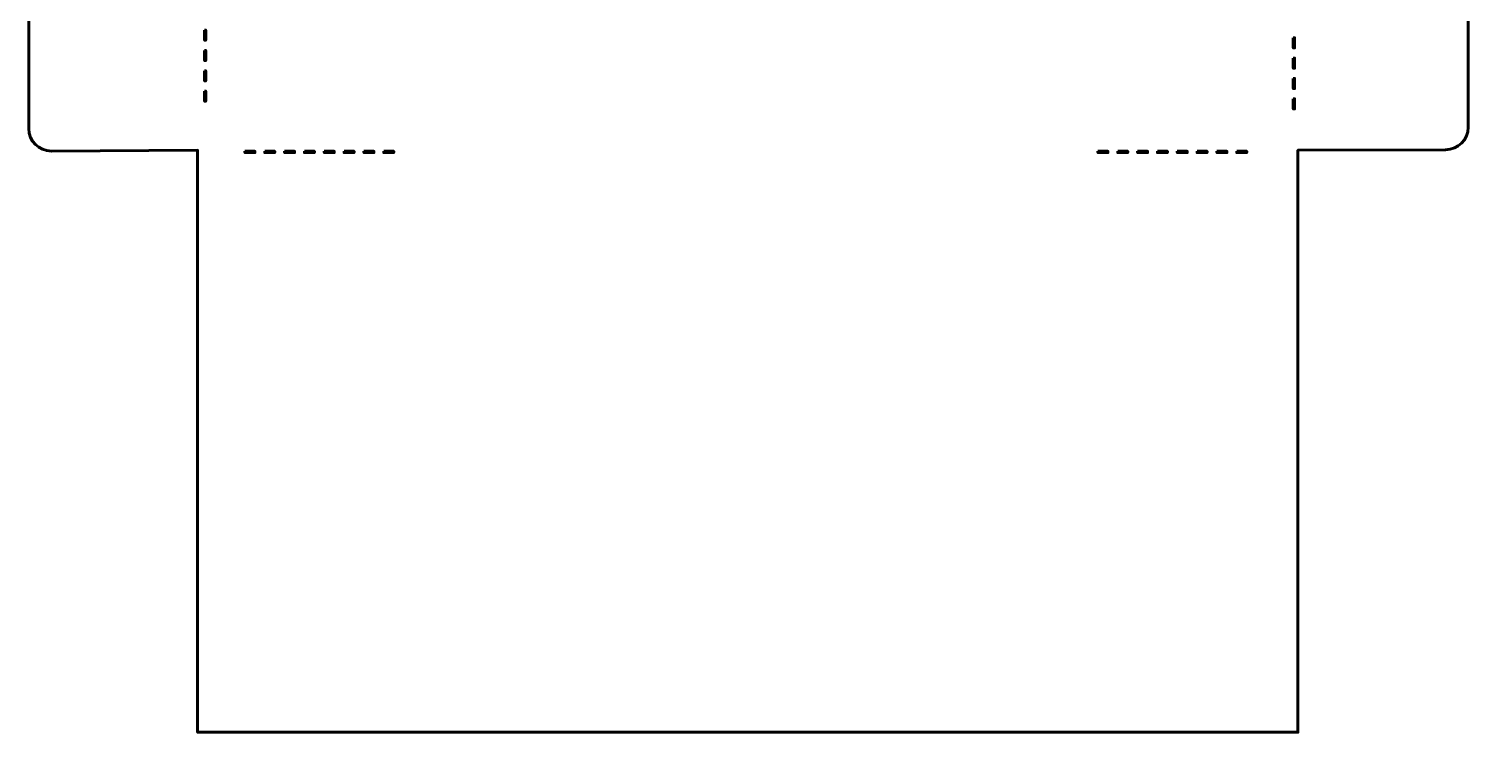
# Model space of a CAD drawing. Header units: centimetres. Extents: x -11.1 to 11.1, y -13 to 13.
# Drawn here: x -11.06 to 11.06, y -12.96 to -2.15 of the extents above; entities that cross this region are included whole.
import ezdxf

# ---------------------------------------------------------------- set-up
doc = ezdxf.new("R2010")
doc.units = ezdxf.units.CM
doc.header["$MEASUREMENT"] = 0
doc.layers.add('Layer 1', color=7, linetype='Continuous')

msp = doc.modelspace()

# ---------------------------------------------------------------- linework, layer by layer
at = {"layer": 'Layer 1', "color": 14, "lineweight": 60}
for points, knots in [([(-8.16364, 12.95921), (-8.3553, 12.95921), (-8.50925, 12.80526), (-8.50925, 12.6136), (-8.50925, 12.6136), (-8.50925, 12.6136), (-8.50925, 8.01977), (-8.50925, 8.01977), (-8.50925, 8.01977), (-8.55984, 8.04867), (-8.61857, 8.06607), (-8.68123, 8.06607), (-8.68123, 8.06607), (-8.68123, 8.06607), (-10.71191, 8.06607), (-10.71191, 8.06607), (-10.71191, 8.06607), (-10.90357, 8.06607), (-11.05835, 7.91129), (-11.05835, 7.71963), (-11.05835, 7.71963), (-11.05835, 7.71963), (-11.05835, -3.68557), (-11.05835, -3.68557), (-11.05835, -3.68557), (-11.05835, -3.87723), (-10.90357, -4.03201), (-10.71191, -4.03201), (-10.71191, -4.03201), (-10.71191, -4.03201), (-8.46461, -4.01878), (-8.46461, -4.01878), (-8.46461, -4.01878), (-8.46461, -4.01878), (-8.46461, -12.95922), (-8.46461, -12.95922), (-8.46461, -12.95922), (-8.46461, -12.95922), (8.44227, -12.95922), (8.44227, -12.95922), (8.44227, -12.95922), (8.44227, -12.95922), (8.44227, -4.01878), (8.44227, -4.01878), (8.44227, -4.01878), (8.44227, -4.01878), (10.7119, -4.01134), (10.7119, -4.01134), (10.7119, -4.01134), (10.90356, -4.01134), (11.05834, -3.85656), (11.05834, -3.6649), (11.05834, -3.6649), (11.05834, -3.6649), (11.05834, 7.7403), (11.05834, 7.7403), (11.05834, 7.7403), (11.05834, 7.93196), (10.90356, 8.08591), (10.7119, 8.08591), (10.7119, 8.08591), (10.7119, 8.08591), (8.68122, 8.08591), (8.68122, 8.08591), (8.68122, 8.08591), (8.62159, 8.08591), (8.56556, 8.07092), (8.51668, 8.04457), (8.51668, 8.04457), (8.51668, 8.04457), (8.51668, 12.61359), (8.51668, 12.61359), (8.51668, 12.61359), (8.51669, 12.80526), (8.36191, 12.95921), (8.17025, 12.95921), (8.17025, 12.95921), (8.17025, 12.95921), (-8.16364, 12.95921), (-8.16364, 12.95921)], [0, 0, 0, 0, 0.04761905, 0.04761905, 0.04761905, 0.04761905, 0.0952381, 0.0952381, 0.0952381, 0.0952381, 0.14285714, 0.14285714, 0.14285714, 0.14285714, 0.19047619, 0.19047619, 0.19047619, 0.19047619, 0.23809524, 0.23809524, 0.23809524, 0.23809524, 0.28571429, 0.28571429, 0.28571429, 0.28571429, 0.33333333, 0.33333333, 0.33333333, 0.33333333, 0.38095238, 0.38095238, 0.38095238, 0.38095238, 0.42857143, 0.42857143, 0.42857143, 0.42857143, 0.47619048, 0.47619048, 0.47619048, 0.47619048, 0.52380952, 0.52380952, 0.52380952, 0.52380952, 0.57142857, 0.57142857, 0.57142857, 0.57142857, 0.61904762, 0.61904762, 0.61904762, 0.61904762, 0.66666667, 0.66666667, 0.66666667, 0.66666667, 0.71428571, 0.71428571, 0.71428571, 0.71428571, 0.76190476, 0.76190476, 0.76190476, 0.76190476, 0.80952381, 0.80952381, 0.80952381, 0.80952381, 0.85714286, 0.85714286, 0.85714286, 0.85714286, 0.9047619, 0.9047619, 0.9047619, 0.9047619, 1, 1, 1, 1]), ([(-8.35794, -2.17248), (-8.35794, -2.17248), (-8.33892, -2.17248), (-8.33892, -2.17248), (-8.33892, -2.17248), (-8.33892, -2.17248), (-8.33892, -2.32875), (-8.33892, -2.32875), (-8.33892, -2.32875), (-8.33892, -2.32875), (-8.35794, -2.32875), (-8.35794, -2.32875), (-8.35794, -2.32875), (-8.35794, -2.32875), (-8.35794, -2.17248), (-8.35794, -2.17248)], [0, 0, 0, 0, 0.2, 0.2, 0.2, 0.2, 0.4, 0.4, 0.4, 0.4, 0.6, 0.6, 0.6, 0.6, 1, 1, 1, 1]), ([(8.37117, -2.29071), (8.37117, -2.29071), (8.39101, -2.29071), (8.39101, -2.29071), (8.39101, -2.29071), (8.39101, -2.29071), (8.39101, -2.44615), (8.39101, -2.44615), (8.39101, -2.44615), (8.39101, -2.44615), (8.37117, -2.44615), (8.37117, -2.44615), (8.37117, -2.44615), (8.37117, -2.44615), (8.37117, -2.29071), (8.37117, -2.29071)], [0, 0, 0, 0, 0.2, 0.2, 0.2, 0.2, 0.4, 0.4, 0.4, 0.4, 0.6, 0.6, 0.6, 0.6, 1, 1, 1, 1]), ([(-8.35794, -2.48419), (-8.35794, -2.48419), (-8.33892, -2.48419), (-8.33892, -2.48419), (-8.33892, -2.48419), (-8.33892, -2.48419), (-8.33892, -2.64129), (-8.33892, -2.64129), (-8.33892, -2.64129), (-8.33892, -2.64129), (-8.35794, -2.64129), (-8.35794, -2.64129), (-8.35794, -2.64129), (-8.35794, -2.64129), (-8.35794, -2.48419), (-8.35794, -2.48419)], [0, 0, 0, 0, 0.2, 0.2, 0.2, 0.2, 0.4, 0.4, 0.4, 0.4, 0.6, 0.6, 0.6, 0.6, 1, 1, 1, 1]), ([(8.37117, -2.60243), (8.37117, -2.60243), (8.39101, -2.60243), (8.39101, -2.60243), (8.39101, -2.60243), (8.39101, -2.60243), (8.39101, -2.7587), (8.39101, -2.7587), (8.39101, -2.7587), (8.39101, -2.7587), (8.37117, -2.7587), (8.37117, -2.7587), (8.37117, -2.7587), (8.37117, -2.7587), (8.37117, -2.60243), (8.37117, -2.60243)], [0, 0, 0, 0, 0.2, 0.2, 0.2, 0.2, 0.4, 0.4, 0.4, 0.4, 0.6, 0.6, 0.6, 0.6, 1, 1, 1, 1]), ([(-8.35794, -2.79756), (-8.35794, -2.79756), (-8.33892, -2.79756), (-8.33892, -2.79756), (-8.33892, -2.79756), (-8.33892, -2.79756), (-8.33892, -2.953), (-8.33892, -2.953), (-8.33892, -2.953), (-8.33892, -2.953), (-8.35794, -2.953), (-8.35794, -2.953), (-8.35794, -2.953), (-8.35794, -2.953), (-8.35794, -2.79756), (-8.35794, -2.79756)], [0, 0, 0, 0, 0.2, 0.2, 0.2, 0.2, 0.4, 0.4, 0.4, 0.4, 0.6, 0.6, 0.6, 0.6, 1, 1, 1, 1]), ([(8.37117, -2.91496), (8.37117, -2.91496), (8.39101, -2.91496), (8.39101, -2.91496), (8.39101, -2.91496), (8.39101, -2.91496), (8.39101, -3.0704), (8.39101, -3.0704), (8.39101, -3.0704), (8.39101, -3.0704), (8.37117, -3.0704), (8.37117, -3.0704), (8.37117, -3.0704), (8.37117, -3.0704), (8.37117, -2.91496), (8.37117, -2.91496)], [0, 0, 0, 0, 0.2, 0.2, 0.2, 0.2, 0.4, 0.4, 0.4, 0.4, 0.6, 0.6, 0.6, 0.6, 1, 1, 1, 1]), ([(-8.35794, -3.11009), (-8.35794, -3.11009), (-8.33892, -3.11009), (-8.33892, -3.11009), (-8.33892, -3.11009), (-8.33892, -3.11009), (-8.33892, -3.26553), (-8.33892, -3.26553), (-8.33892, -3.26553), (-8.33892, -3.26553), (-8.35794, -3.26553), (-8.35794, -3.26553), (-8.35794, -3.26553), (-8.35794, -3.26553), (-8.35794, -3.11009), (-8.35794, -3.11009)], [0, 0, 0, 0, 0.2, 0.2, 0.2, 0.2, 0.4, 0.4, 0.4, 0.4, 0.6, 0.6, 0.6, 0.6, 1, 1, 1, 1]), ([(8.37117, -3.2275), (8.37117, -3.2275), (8.39101, -3.2275), (8.39101, -3.2275), (8.39101, -3.2275), (8.39101, -3.2275), (8.39101, -3.38294), (8.39101, -3.38294), (8.39101, -3.38294), (8.39101, -3.38294), (8.37117, -3.38294), (8.37117, -3.38294), (8.37117, -3.38294), (8.37117, -3.38294), (8.37117, -3.2275), (8.37117, -3.2275)], [0, 0, 0, 0, 0.2, 0.2, 0.2, 0.2, 0.4, 0.4, 0.4, 0.4, 0.6, 0.6, 0.6, 0.6, 1, 1, 1, 1]), ([(-7.737, -4.03448), (-7.737, -4.03448), (-7.58486, -4.03448), (-7.58486, -4.03448), (-7.58486, -4.03448), (-7.58486, -4.03448), (-7.58486, -4.05432), (-7.58486, -4.05432), (-7.58486, -4.05432), (-7.58486, -4.05432), (-7.737, -4.05432), (-7.737, -4.05432), (-7.737, -4.05432), (-7.737, -4.05432), (-7.737, -4.03448), (-7.737, -4.03448)], [0, 0, 0, 0, 0.2, 0.2, 0.2, 0.2, 0.4, 0.4, 0.4, 0.4, 0.6, 0.6, 0.6, 0.6, 1, 1, 1, 1]), ([(-7.43272, -4.03448), (-7.43272, -4.03448), (-7.27976, -4.03448), (-7.27976, -4.03448), (-7.27976, -4.03448), (-7.27976, -4.03448), (-7.27976, -4.05432), (-7.27976, -4.05432), (-7.27976, -4.05432), (-7.27976, -4.05432), (-7.43272, -4.05432), (-7.43272, -4.05432), (-7.43272, -4.05432), (-7.43272, -4.05432), (-7.43272, -4.03448), (-7.43272, -4.03448)], [0, 0, 0, 0, 0.2, 0.2, 0.2, 0.2, 0.4, 0.4, 0.4, 0.4, 0.6, 0.6, 0.6, 0.6, 1, 1, 1, 1]), ([(-7.12763, -4.03448), (-7.12763, -4.03448), (-6.97549, -4.03448), (-6.97549, -4.03448), (-6.97549, -4.03448), (-6.97549, -4.03448), (-6.97549, -4.05432), (-6.97549, -4.05432), (-6.97549, -4.05432), (-6.97549, -4.05432), (-7.12763, -4.05432), (-7.12763, -4.05432), (-7.12763, -4.05432), (-7.12763, -4.05432), (-7.12763, -4.03448), (-7.12763, -4.03448)], [0, 0, 0, 0, 0.2, 0.2, 0.2, 0.2, 0.4, 0.4, 0.4, 0.4, 0.6, 0.6, 0.6, 0.6, 1, 1, 1, 1]), ([(-6.82253, -4.03448), (-6.82253, -4.03448), (-6.67039, -4.03448), (-6.67039, -4.03448), (-6.67039, -4.03448), (-6.67039, -4.03448), (-6.67039, -4.05432), (-6.67039, -4.05432), (-6.67039, -4.05432), (-6.67039, -4.05432), (-6.82253, -4.05432), (-6.82253, -4.05432), (-6.82253, -4.05432), (-6.82253, -4.05432), (-6.82253, -4.03448), (-6.82253, -4.03448)], [0, 0, 0, 0, 0.2, 0.2, 0.2, 0.2, 0.4, 0.4, 0.4, 0.4, 0.6, 0.6, 0.6, 0.6, 1, 1, 1, 1]), ([(-6.51826, -4.03448), (-6.51826, -4.03448), (-6.3653, -4.03448), (-6.3653, -4.03448), (-6.3653, -4.03448), (-6.3653, -4.03448), (-6.3653, -4.05432), (-6.3653, -4.05432), (-6.3653, -4.05432), (-6.3653, -4.05432), (-6.51826, -4.05432), (-6.51826, -4.05432), (-6.51826, -4.05432), (-6.51826, -4.05432), (-6.51826, -4.03448), (-6.51826, -4.03448)], [0, 0, 0, 0, 0.2, 0.2, 0.2, 0.2, 0.4, 0.4, 0.4, 0.4, 0.6, 0.6, 0.6, 0.6, 1, 1, 1, 1]), ([(-6.21316, -4.03448), (-6.21316, -4.03448), (-6.06102, -4.03448), (-6.06102, -4.03448), (-6.06102, -4.03448), (-6.06102, -4.03448), (-6.06102, -4.05432), (-6.06102, -4.05432), (-6.06102, -4.05432), (-6.06102, -4.05432), (-6.21316, -4.05432), (-6.21316, -4.05432), (-6.21316, -4.05432), (-6.21316, -4.05432), (-6.21316, -4.03448), (-6.21316, -4.03448)], [0, 0, 0, 0, 0.2, 0.2, 0.2, 0.2, 0.4, 0.4, 0.4, 0.4, 0.6, 0.6, 0.6, 0.6, 1, 1, 1, 1]), ([(-5.90806, -4.03448), (-5.90806, -4.03448), (-5.75592, -4.03448), (-5.75592, -4.03448), (-5.75592, -4.03448), (-5.75592, -4.03448), (-5.75592, -4.05432), (-5.75592, -4.05432), (-5.75592, -4.05432), (-5.75592, -4.05432), (-5.90806, -4.05432), (-5.90806, -4.05432), (-5.90806, -4.05432), (-5.90806, -4.05432), (-5.90806, -4.03448), (-5.90806, -4.03448)], [0, 0, 0, 0, 0.2, 0.2, 0.2, 0.2, 0.4, 0.4, 0.4, 0.4, 0.6, 0.6, 0.6, 0.6, 1, 1, 1, 1]), ([(-5.60379, -4.03448), (-5.60379, -4.03448), (-5.45083, -4.03448), (-5.45083, -4.03448), (-5.45083, -4.03448), (-5.45083, -4.03448), (-5.45083, -4.05432), (-5.45083, -4.05432), (-5.45083, -4.05432), (-5.45083, -4.05432), (-5.60379, -4.05432), (-5.60379, -4.05432), (-5.60379, -4.05432), (-5.60379, -4.05432), (-5.60379, -4.03448), (-5.60379, -4.03448)], [0, 0, 0, 0, 0.2, 0.2, 0.2, 0.2, 0.4, 0.4, 0.4, 0.4, 0.6, 0.6, 0.6, 0.6, 1, 1, 1, 1]), ([(5.36897, -4.03448), (5.36897, -4.03448), (5.52193, -4.03448), (5.52193, -4.03448), (5.52193, -4.03448), (5.52193, -4.03448), (5.52193, -4.05432), (5.52193, -4.05432), (5.52193, -4.05432), (5.52193, -4.05432), (5.36897, -4.05432), (5.36897, -4.05432), (5.36897, -4.05432), (5.36897, -4.05432), (5.36897, -4.03448), (5.36897, -4.03448)], [0, 0, 0, 0, 0.2, 0.2, 0.2, 0.2, 0.4, 0.4, 0.4, 0.4, 0.6, 0.6, 0.6, 0.6, 1, 1, 1, 1]), ([(5.67407, -4.03448), (5.67407, -4.03448), (5.82621, -4.03448), (5.82621, -4.03448), (5.82621, -4.03448), (5.82621, -4.03448), (5.82621, -4.05432), (5.82621, -4.05432), (5.82621, -4.05432), (5.82621, -4.05432), (5.67407, -4.05432), (5.67407, -4.05432), (5.67407, -4.05432), (5.67407, -4.05432), (5.67407, -4.03448), (5.67407, -4.03448)], [0, 0, 0, 0, 0.2, 0.2, 0.2, 0.2, 0.4, 0.4, 0.4, 0.4, 0.6, 0.6, 0.6, 0.6, 1, 1, 1, 1]), ([(5.97917, -4.03448), (5.97917, -4.03448), (6.13131, -4.03448), (6.13131, -4.03448), (6.13131, -4.03448), (6.13131, -4.03448), (6.13131, -4.05432), (6.13131, -4.05432), (6.13131, -4.05432), (6.13131, -4.05432), (5.97917, -4.05432), (5.97917, -4.05432), (5.97917, -4.05432), (5.97917, -4.05432), (5.97917, -4.03448), (5.97917, -4.03448)], [0, 0, 0, 0, 0.2, 0.2, 0.2, 0.2, 0.4, 0.4, 0.4, 0.4, 0.6, 0.6, 0.6, 0.6, 1, 1, 1, 1]), ([(6.28344, -4.03448), (6.28344, -4.03448), (6.43558, -4.03448), (6.43558, -4.03448), (6.43558, -4.03448), (6.43558, -4.03448), (6.43558, -4.05432), (6.43558, -4.05432), (6.43558, -4.05432), (6.43558, -4.05432), (6.28344, -4.05432), (6.28344, -4.05432), (6.28344, -4.05432), (6.28344, -4.05432), (6.28344, -4.03448), (6.28344, -4.03448)], [0, 0, 0, 0, 0.2, 0.2, 0.2, 0.2, 0.4, 0.4, 0.4, 0.4, 0.6, 0.6, 0.6, 0.6, 1, 1, 1, 1]), ([(6.58854, -4.03448), (6.58854, -4.03448), (6.74068, -4.03448), (6.74068, -4.03448), (6.74068, -4.03448), (6.74068, -4.03448), (6.74068, -4.05432), (6.74068, -4.05432), (6.74068, -4.05432), (6.74068, -4.05432), (6.58854, -4.05432), (6.58854, -4.05432), (6.58854, -4.05432), (6.58854, -4.05432), (6.58854, -4.03448), (6.58854, -4.03448)], [0, 0, 0, 0, 0.2, 0.2, 0.2, 0.2, 0.4, 0.4, 0.4, 0.4, 0.6, 0.6, 0.6, 0.6, 1, 1, 1, 1]), ([(6.89281, -4.03448), (6.89281, -4.03448), (7.04577, -4.03448), (7.04577, -4.03448), (7.04577, -4.03448), (7.04577, -4.03448), (7.04577, -4.05432), (7.04577, -4.05432), (7.04577, -4.05432), (7.04577, -4.05432), (6.89281, -4.05432), (6.89281, -4.05432), (6.89281, -4.05432), (6.89281, -4.05432), (6.89281, -4.03448), (6.89281, -4.03448)], [0, 0, 0, 0, 0.2, 0.2, 0.2, 0.2, 0.4, 0.4, 0.4, 0.4, 0.6, 0.6, 0.6, 0.6, 1, 1, 1, 1]), ([(7.19791, -4.03448), (7.19791, -4.03448), (7.35005, -4.03448), (7.35005, -4.03448), (7.35005, -4.03448), (7.35005, -4.03448), (7.35005, -4.05432), (7.35005, -4.05432), (7.35005, -4.05432), (7.35005, -4.05432), (7.19791, -4.05432), (7.19791, -4.05432), (7.19791, -4.05432), (7.19791, -4.05432), (7.19791, -4.03448), (7.19791, -4.03448)], [0, 0, 0, 0, 0.2, 0.2, 0.2, 0.2, 0.4, 0.4, 0.4, 0.4, 0.6, 0.6, 0.6, 0.6, 1, 1, 1, 1]), ([(7.503, -4.03448), (7.503, -4.03448), (7.65514, -4.03448), (7.65514, -4.03448), (7.65514, -4.03448), (7.65514, -4.03448), (7.65514, -4.05432), (7.65514, -4.05432), (7.65514, -4.05432), (7.65514, -4.05432), (7.503, -4.05432), (7.503, -4.05432), (7.503, -4.05432), (7.503, -4.05432), (7.503, -4.03448), (7.503, -4.03448)], [0, 0, 0, 0, 0.2, 0.2, 0.2, 0.2, 0.4, 0.4, 0.4, 0.4, 0.6, 0.6, 0.6, 0.6, 1, 1, 1, 1])]:
    msp.add_open_spline(points, degree=3, knots=knots, dxfattribs=at)

doc.saveas('drawing.dxf')
